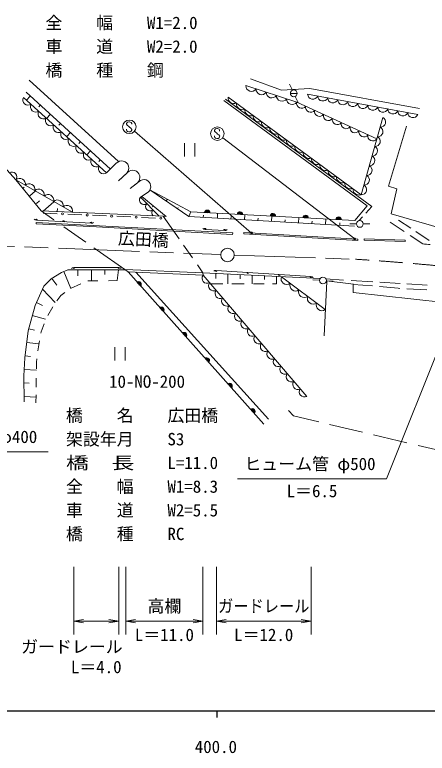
# Model space of a CAD drawing. Units: millimetres, scale not verified. Extents: x 40000 to 680000, y 20000 to 380000.
# Drawn here: x 438119 to 499083, y 198715 to 307798 of the extents above; entities that cross this region are included whole.
import ezdxf
from ezdxf.enums import TextEntityAlignment as Align

# ---------------------------------------------------------------- set-up
doc = ezdxf.new("R2010")
doc.units = ezdxf.units.MM
doc.header["$LTSCALE"] = 1000
doc.linetypes.add('CHAIN', pattern=[18.5, 12, -1.5, 3.5, -1.5])
for name, color, linetype, lineweight in [('M-BGD', 1, 'Continuous', 13), ('M-TTL', 7, 'Continuous', 13), ('M-TTL-BAND', 7, 'Continuous', 25), ('M-TTL-FRAM', 7, 'Continuous', 13), ('M-TTL-LINE', 7, 'Continuous', 50), ('M-TTL-TXT', 7, 'Continuous', 13)]:
    doc.layers.add(name, color=color, linetype=linetype, lineweight=lineweight)
doc.styles.add('ＭＳ ゴシック', font='')
doc.styles.get('ＭＳ ゴシック').set_extended_font_data('MS Gothic')

# ---------------------------------------------------------------- blocks, each defined once
blk = doc.blocks.new('open_arrow')
at = {"color": 0, "linetype": 'Continuous', "lineweight": -2}
blk.add_lwpolyline([(7.5, 1.25), (0, 0), (7.5, -1.25)], dxfattribs=at)
blk = doc.blocks.new('filled_dot')
at = {"color": 0, "linetype": 'Continuous', "lineweight": -2, "const_width": 1.25}
blk.add_lwpolyline([(-0.625, 0, 1), (0.625, 0, 1)], format="xyb", close=True, dxfattribs=at)

msp = doc.modelspace()

# ---------------------------------------------------------------- linework, layer by layer
at = {"layer": 'M-BGD'}
for p, q in [((442023, 278821), (443905, 277504)), ((442023, 278821), (448809, 278522)), ((448809, 278522), (460034, 278026)), ((460034, 278026), (462404, 274677)), ((445357, 276487), (448612, 274209)), ((449828, 273357), (454879, 269821)), ((463067, 273741), (464387, 271877)), ((465110, 270855), (465939, 269684)), ((454414, 270147), (465939, 269684)), ((454764, 269826), (465958, 269338)), ((465939, 269684), (465958, 269338))]:
    msp.add_line(p, q, dxfattribs=at)
at = {"layer": 'M-TTL'}
for p, q in [((453471, 286120), (440251, 298116)), ((472948, 298343), (477552, 296636)), ((472275, 297334), (479802, 294903)), ((472275, 297334), (479802, 294903)), ((477552, 296636), (481742, 296920)), ((479148, 296639), (478718, 297549)), ((481742, 296920), (497933, 293946)), ((452264, 285006), (439783, 296368)), ((440419, 295789), (439870, 295185)), ((469637, 295627), (489320, 281220)), ((469637, 295627), (489320, 281220)), ((478854, 296191), (479854, 296191)), ((479578, 295739), (480018, 294849)), ((481406, 296067), (497675, 293066)), ((481406, 296067), (497675, 293066)), ((451698, 284441), (439417, 295596)), ((439417, 295596), (451698, 284441)), ((490226, 279565), (469042, 295110)), ((469249, 295343), (490872, 279487)), ((479802, 294903), (491639, 289466)), ((479802, 294903), (491639, 289466)), ((441898, 294443), (441663, 294184)), ((443377, 293096), (442830, 292495)), ((489320, 281220), (492528, 292627)), ((489320, 281220), (492528, 292627)), ((438270, 283410), (430701, 291779)), ((444856, 291750), (444621, 291491)), ((495994, 291333), (493355, 282462)), ((446335, 290403), (445791, 289806)), ((447814, 289057), (447579, 288798)), ((463225, 286845), (463225, 288845)), ((464725, 288845), (464725, 286845)), ((449293, 287711), (448752, 287117)), ((450537, 286106), (450772, 286364)), ((453122, 285864), (451698, 284441)), ((454805, 284517), (453428, 283281)), ((454671, 284396), (453428, 283281)), ((438270, 283410), (442025, 278820)), ((446645, 278617), (438270, 283410)), ((446645, 278617), (438270, 283410)), ((456491, 283180), (455159, 282121)), ((456259, 282996), (455159, 282121)), ((439359, 282177), (439507, 282308)), ((440353, 281054), (441152, 281760)), ((457832, 281613), (456697, 280836)), ((458106, 281948), (463865, 277976)), ((458106, 281948), (464140, 278685)), ((493355, 282462), (494571, 282100)), ((494571, 282100), (493769, 278401)), ((456697, 280836), (459451, 278051)), ((456697, 280836), (459451, 278051)), ((460496, 278005), (456885, 280964)), ((460510, 280289), (460690, 280550)), ((441346, 279930), (441796, 280327)), ((443902, 280187), (442341, 278807)), ((458488, 279421), (458600, 279559)), ((462281, 279334), (462157, 279154)), ((488392, 277402), (490226, 279565)), ((490872, 279487), (490017, 278507)), ((442325, 278508), (444401, 278416)), ((444419, 279176), (444399, 278716)), ((445957, 278347), (448032, 278256)), ((449588, 278187), (451663, 278095)), ((463865, 277976), (464140, 278685)), ((464140, 278685), (488392, 277402)), ((466007, 278205), (465987, 277856)), ((468063, 277738), (468105, 278476)), ((472057, 277512), (472099, 278264)), ((493769, 278401), (504038, 275400)), ((441287, 276937), (441298, 277137)), ((441298, 277137), (470331, 275563)), ((449396, 276998), (441314, 277437)), ((453220, 278026), (455295, 277935)), ((456851, 277866), (458926, 277774)), ((460034, 278026), (460496, 278005)), ((463865, 277976), (488343, 276591)), ((470060, 277625), (470080, 277975)), ((474054, 277399), (474073, 277749)), ((476050, 277286), (476094, 278053)), ((478047, 277173), (478067, 277523)), ((480044, 277061), (480088, 277842)), ((482041, 276948), (482061, 277297)), ((484083, 277630), (484038, 276835)), ((489510, 277927), (489044, 277393)), ((493614, 277159), (495681, 275781)), ((494830, 277444), (496641, 276254)), ((450224, 276453), (441287, 276937)), ((461584, 275837), (450224, 276453)), ((469145, 275927), (466244, 276085)), ((486179, 277064), (486159, 276715)), ((488618, 276909), (487618, 276919)), ((489618, 276899), (490618, 276899)), ((470320, 275363), (461584, 275837)), ((470331, 275563), (470320, 275363)), ((471956, 275426), (471968, 275626)), ((488803, 274450), (471956, 275426)), ((471968, 275626), (488814, 274649)), ((496557, 275197), (498425, 273952)), ((497383, 275767), (499350, 274474)), ((488814, 274649), (488803, 274450)), ((489754, 274481), (489759, 274681)), ((495831, 274323), (489754, 274481)), ((489759, 274681), (495836, 274523)), ((495836, 274523), (495831, 274323)), ((443517, 268782), (445018, 269723)), ((445018, 269723), (445965, 270105)), ((446394, 267370), (445386, 269871)), ((454470, 270107), (445965, 270105)), ((446850, 270461), (453491, 270461)), ((447438, 270105), (447439, 269215)), ((449438, 270106), (449439, 268484)), ((451438, 269444), (451438, 270106)), ((453449, 270107), (453262, 268527)), ((454879, 269821), (474908, 247347)), ((475628, 248038), (455994, 269772)), ((465926, 269685), (483276, 268846)), ((467817, 269593), (467817, 268862)), ((467891, 270043), (481899, 269150)), ((469617, 269506), (469617, 268035)), ((442397, 267688), (443517, 268782)), ((444354, 267862), (443613, 268842)), ((450421, 268495), (448918, 268478)), ((453262, 268527), (451960, 268513)), ((481273, 251431), (465958, 269338)), ((465958, 269338), (481273, 251431)), ((471417, 269419), (471417, 268769)), ((473217, 269332), (473217, 268035)), ((475017, 269245), (475017, 268675)), ((476817, 269158), (476817, 268035)), ((477523, 269100), (484017, 264248)), ((477523, 269100), (484017, 264248)), ((483168, 268579), (482168, 268649)), ((484224, 268402), (483825, 260379)), ((484108, 268781), (486723, 268618)), ((484168, 268519), (485168, 268469)), ((484170, 268519), (487804, 268069)), ((487829, 268549), (491044, 268349)), ((441125, 264863), (442397, 267688)), ((447862, 268065), (446366, 267357)), ((467073, 268035), (468879, 268035)), ((470216, 268035), (472006, 268035)), ((473405, 268035), (474969, 268035)), ((476229, 268035), (476817, 268035)), ((487804, 268069), (488152, 268026)), ((488117, 268029), (488112, 266766)), ((490991, 267757), (488117, 267953)), ((494808, 267395), (492045, 267657)), ((492068, 268285), (495072, 268098)), ((494808, 267395), (495016, 267384)), ((496060, 267331), (499043, 267177)), ((496080, 268035), (499068, 267849)), ((444112, 265295), (442201, 267251)), ((444916, 266314), (444353, 265518)), ((445530, 266755), (444916, 266314)), ((488112, 266766), (502148, 265247)), ((442240, 264854), (441309, 265273)), ((440107, 261123), (441125, 264863)), ((443746, 264660), (443010, 263385)), ((442682, 262818), (440714, 263354)), ((442446, 262140), (442015, 260945)), ((439624, 257103), (440107, 261123)), ((440189, 261424), (441021, 261197)), ((442015, 260945), (441980, 260747)), ((441697, 259192), (439901, 259408)), ((441774, 259617), (441507, 258146)), ((452914, 256714), (452914, 258714)), ((454414, 258714), (454414, 256714)), ((439471, 254457), (439624, 257103)), ((439662, 257422), (440455, 257327)), ((441328, 256492), (441316, 255486)), ((441379, 256963), (441328, 256492)), ((441314, 255315), (439527, 255418)), ((439497, 250640), (439471, 254457)), ((439478, 253417), (440228, 253374)), ((441298, 254125), (441281, 252795)), ((439491, 251413), (441263, 251311)), ((441267, 251675), (441252, 250488)), ((478558, 249363), (479298, 248555)), ((479298, 248555), (483070, 247660)), ((484641, 247287), (489535, 246124)), ((491129, 245746), (496089, 244568)), ((497729, 244179), (502588, 243025))]:
    msp.add_line(p, q, dxfattribs=at)
for centre, radius in [((479354, 296191), 500), ((445179, 278382), 150), ((448810, 278221), 150), ((452441, 278061), 150), ((456073, 277900), 150), ((459704, 277740), 150), ((489122, 276899), 500), ((483671, 268540), 500)]:
    msp.add_circle(centre, radius, dxfattribs=at)
for centre, radius, start, end in [((473096, 297302), 821, 177.73348, 326.46311), ((474601, 296815), 821, 177.73348, 326.46311), ((470563, 295602), 926, 178.42207, 289.17478), ((476107, 296329), 821, 177.73348, 326.46311), ((477612, 295843), 821, 177.73348, 326.46311), ((482176, 296099), 771, 182.37886, 336.723), ((483655, 295826), 771, 182.37886, 336.723), ((440092, 295217), 774, 150.73479, 304.76702), ((441209, 294203), 774, 150.73479, 304.76702), ((471793, 294701), 926, 178.42207, 289.17478), ((479117, 295357), 821, 177.73348, 326.46311), ((480516, 294725), 736, 166.00647, 324.658), ((485134, 295553), 771, 182.37886, 336.723), ((486613, 295280), 771, 182.37886, 336.723), ((488092, 295008), 771, 182.37886, 336.723), ((489571, 294735), 771, 182.37886, 336.723), ((442325, 293189), 774, 150.73479, 304.76702), ((473023, 293801), 926, 178.42207, 289.17478), ((481832, 294121), 736, 166.00647, 324.658), ((483147, 293517), 736, 166.00647, 324.658), ((491050, 294462), 771, 182.37886, 336.723), ((492529, 294189), 771, 182.37886, 336.723), ((494008, 293917), 771, 182.37886, 336.723), ((495487, 293644), 771, 182.37886, 336.723), ((443442, 292175), 774, 150.73479, 304.76702), ((474253, 292900), 926, 178.42207, 289.17478), ((484462, 292913), 736, 166.00647, 324.658), ((485777, 292309), 736, 166.00647, 324.658), ((492176, 291956), 757, 266.26637, 62.32388), ((496966, 293371), 771, 182.37886, 336.723), ((444558, 291161), 774, 150.73479, 304.76702), ((475484, 292000), 926, 178.42207, 289.17478), ((487093, 291705), 736, 166.00647, 324.658), ((488408, 291100), 736, 166.00647, 324.658), ((445674, 290147), 774, 150.73479, 304.76702), ((476714, 291099), 926, 178.42207, 289.17478), ((477944, 290199), 926, 178.42207, 289.17478), ((489723, 290496), 736, 166.00647, 324.658), ((491775, 290530), 757, 266.26637, 62.32388), ((446791, 289133), 774, 150.73479, 304.76702), ((479174, 289299), 926, 178.42207, 289.17478), ((491038, 289892), 736, 166.00647, 324.658), ((491374, 289105), 757, 266.26637, 62.32388), ((447907, 288119), 774, 150.73479, 304.76702), ((480405, 288398), 926, 178.42207, 289.17478), ((490973, 287679), 757, 266.26637, 62.32388), ((449023, 287105), 774, 150.73479, 304.76702), ((481635, 287498), 926, 178.42207, 289.17478), ((490572, 286253), 757, 266.26637, 62.32388), ((450140, 286091), 774, 150.73479, 304.76702), ((453916, 285151), 1067, 315.02892, 138.0617), ((482865, 286597), 926, 178.42207, 289.17478), ((451256, 285077), 774, 150.73479, 304.76702), ((455555, 283778), 1053, 312.01796, 135.42354), ((484095, 285697), 926, 178.42207, 289.17478), ((485325, 284796), 926, 178.42207, 289.17478), ((490171, 284827), 757, 266.26637, 62.32388), ((437712, 283856), 714, 321.34396, 122.90388), ((438849, 282803), 839, 346.76412, 133.67593), ((486556, 283896), 926, 178.42207, 289.17478), ((489771, 283401), 757, 266.26637, 62.32388), ((440245, 282004), 839, 346.76412, 133.67593), ((457188, 282419), 1032, 308.63995, 132.46257), ((487786, 282995), 926, 178.42207, 289.17478), ((489370, 281976), 757, 266.26637, 62.32388), ((441641, 281206), 839, 346.76412, 133.67593), ((489016, 282095), 926, 178.42207, 289.17478), ((443037, 280407), 839, 346.76412, 133.67593), ((444433, 279608), 839, 346.76412, 133.67593), ((457196, 280410), 655, 139.50315, 309.86792), ((445829, 278809), 839, 346.76412, 133.67593), ((458113, 279482), 655, 139.50315, 309.86792), ((459031, 278554), 655, 139.50315, 225.07158), ((466566, 278557), 400, 356.97182, 176.97182), ((466566, 278557), 400, 356.97182, 176.97182), ((466566, 278557), 350, 356.97182, 176.97182), ((466566, 278557), 300, 356.97182, 176.97182), ((466566, 278557), 250, 356.97182, 176.97182), ((466566, 278557), 200, 356.97182, 176.97182), ((466566, 278557), 150, 356.97182, 176.97182), ((466566, 278557), 100, 356.97182, 176.97182), ((466566, 278557), 50, 356.97182, 176.97182), ((471416, 278300), 400, 356.97182, 176.97182), ((471416, 278300), 400, 356.97182, 176.97182), ((471416, 278300), 350, 356.97182, 176.97182), ((471416, 278300), 300, 356.97182, 176.97182), ((471416, 278300), 250, 356.97182, 176.97182), ((471416, 278300), 200, 356.97182, 176.97182), ((471416, 278300), 150, 356.97182, 176.97182), ((471416, 278300), 100, 356.97182, 176.97182), ((471416, 278300), 50, 356.97182, 176.97182), ((476266, 278044), 400, 356.97182, 176.97182), ((476266, 278044), 400, 356.97182, 176.97182), ((476266, 278044), 350, 356.97182, 176.97182), ((476266, 278044), 300, 356.97182, 176.97182), ((476266, 278044), 250, 356.97182, 176.97182), ((476266, 278044), 200, 356.97182, 176.97182), ((476266, 278044), 150, 356.97182, 176.97182), ((481116, 277787), 400, 356.97182, 176.97182), ((481116, 277787), 400, 356.97182, 176.97182), ((441341, 277936), 500, 221.89589, 266.89589), ((441314, 277437), 150, 356.89589, 176.89589), ((445355, 277217), 150, 356.89589, 176.89589), ((449396, 276998), 150, 356.89589, 176.89589), ((449423, 277498), 500, 266.89589, 311.89589), ((476266, 278044), 100, 356.97182, 176.97182), ((476266, 278044), 50, 356.97182, 176.97182), ((481116, 277787), 350, 356.97182, 176.97182), ((481116, 277787), 300, 356.97182, 176.97182), ((481116, 277787), 250, 356.97182, 176.97182), ((481116, 277787), 200, 356.97182, 176.97182), ((481116, 277787), 150, 356.97182, 176.97182), ((481116, 277787), 100, 356.97182, 176.97182), ((481116, 277787), 50, 356.97182, 176.97182), ((485967, 277531), 400, 356.97182, 176.97182), ((485967, 277531), 400, 356.97182, 176.97182), ((485967, 277531), 350, 356.97182, 176.97182), ((485967, 277531), 300, 356.97182, 176.97182), ((485967, 277531), 250, 356.97182, 176.97182), ((485967, 277531), 200, 356.97182, 176.97182), ((485967, 277531), 150, 356.97182, 176.97182), ((485967, 277531), 100, 356.97182, 176.97182), ((485967, 277531), 50, 356.97182, 176.97182), ((466271, 276584), 500, 221.89589, 266.89589), ((466244, 276085), 150, 356.89589, 176.89589), ((469145, 275927), 150, 356.89589, 176.89589), ((469172, 276427), 500, 266.89589, 311.89589), ((470177, -56893), 332049, 84.93043, 85.11985), ((446850, 269961), 500, 90, 135), ((446850, 270461), 150, 180, 0), ((453491, 270461), 150, 180, 0), ((453491, 269961), 500, 45, 90), ((467859, 269544), 500, 86.35137, 131.35137), ((467891, 270043), 150, 176.35137, 356.35137), ((472560, 269745), 150, 176.35137, 356.35137), ((477230, 269448), 150, 176.35137, 356.35137), ((456417, 267981), 400, 311.86486, 131.86486), ((456417, 267981), 400, 311.86486, 131.86486), ((466552, 268877), 752, 142.18947, 298.88673), ((478321, 268813), 848, 160.22384, 306.25174), ((481899, 269150), 150, 176.35137, 356.35137), ((481867, 268651), 500, 41.35137, 86.35137), ((456417, 267981), 350, 311.86486, 131.86486), ((456417, 267981), 300, 311.86486, 131.86486), ((456417, 267981), 250, 311.86486, 131.86486), ((456417, 267981), 200, 311.86486, 131.86486), ((456417, 267981), 150, 311.86486, 131.86486), ((456417, 267981), 100, 311.86486, 131.86486), ((456417, 267981), 50, 311.86486, 131.86486), ((467510, 267758), 752, 142.18947, 298.88673), ((479620, 267842), 848, 160.22384, 306.25174), ((468467, 266639), 752, 142.18947, 298.88673), ((480918, 266872), 848, 160.22384, 306.25174), ((482217, 265902), 848, 160.22384, 306.25174), ((469424, 265520), 752, 142.18947, 298.88673), ((483516, 264931), 848, 160.22384, 306.25174), ((459779, 264230), 400, 311.86486, 131.86486), ((459779, 264230), 400, 311.86486, 131.86486), ((459779, 264230), 350, 311.86486, 131.86486), ((459779, 264230), 300, 311.86486, 131.86486), ((459779, 264230), 250, 311.86486, 131.86486), ((459779, 264230), 200, 311.86486, 131.86486), ((459779, 264230), 150, 311.86486, 131.86486), ((459779, 264230), 100, 311.86486, 131.86486), ((459779, 264230), 50, 311.86486, 131.86486), ((470381, 264401), 752, 142.18947, 298.88673), ((471338, 263281), 752, 142.18947, 298.88673), ((472295, 262162), 752, 142.18947, 298.88673), ((463141, 260478), 400, 311.86486, 131.86486), ((463141, 260478), 400, 311.86486, 131.86486), ((463141, 260478), 350, 311.86486, 131.86486), ((463141, 260478), 300, 311.86486, 131.86486), ((463141, 260478), 250, 311.86486, 131.86486), ((473253, 261043), 752, 142.18947, 298.88673), ((463141, 260478), 200, 311.86486, 131.86486), ((463141, 260478), 150, 311.86486, 131.86486), ((463141, 260478), 100, 311.86486, 131.86486), ((463141, 260478), 50, 311.86486, 131.86486), ((474210, 259924), 752, 142.18947, 298.88673), ((475167, 258805), 752, 142.18947, 298.88673), ((476124, 257685), 752, 142.18947, 298.88673), ((466503, 256727), 400, 311.86486, 131.86486), ((466503, 256727), 400, 311.86486, 131.86486), ((466503, 256727), 350, 311.86486, 131.86486), ((466503, 256727), 300, 311.86486, 131.86486), ((466503, 256727), 250, 311.86486, 131.86486), ((466503, 256727), 200, 311.86486, 131.86486), ((466503, 256727), 150, 311.86486, 131.86486), ((466503, 256727), 100, 311.86486, 131.86486), ((466503, 256727), 50, 311.86486, 131.86486), ((477081, 256566), 752, 142.18947, 298.88673), ((478039, 255447), 752, 142.18947, 298.88673), ((478996, 254328), 752, 142.18947, 298.88673), ((469865, 252975), 400, 311.86486, 131.86486), ((469865, 252975), 400, 311.86486, 131.86486), ((469865, 252975), 350, 311.86486, 131.86486), ((469865, 252975), 300, 311.86486, 131.86486), ((469865, 252975), 250, 311.86486, 131.86486), ((469865, 252975), 200, 311.86486, 131.86486), ((469865, 252975), 150, 311.86486, 131.86486), ((469865, 252975), 100, 311.86486, 131.86486), ((479953, 253208), 752, 142.18947, 298.88673), ((469865, 252975), 50, 311.86486, 131.86486), ((480910, 252089), 752, 142.18947, 298.88673), ((473227, 249223), 400, 311.86486, 131.86486), ((473227, 249223), 400, 311.86486, 131.86486), ((473227, 249223), 350, 311.86486, 131.86486), ((473227, 249223), 300, 311.86486, 131.86486), ((473227, 249223), 250, 311.86486, 131.86486), ((473227, 249223), 200, 311.86486, 131.86486), ((473227, 249223), 150, 311.86486, 131.86486), ((473227, 249223), 100, 311.86486, 131.86486), ((473227, 249223), 50, 311.86486, 131.86486)]:
    msp.add_arc(centre, radius, start, end, dxfattribs=at)
at = {"layer": 'M-TTL-BAND'}
for p, q in [((40000, 205000), (579000, 205000)), ((468000, 205000), (468000, 204000))]:
    msp.add_line(p, q, dxfattribs=at)
at = {"layer": 'M-TTL-FRAM'}
for p, q in [((454774, 291936), (454651, 291751)), ((454651, 291751), (454653, 291620)), ((454653, 291620), (454716, 291491)), ((454716, 291491), (454972, 291309)), ((454967, 292001), (454774, 291936)), ((455088, 291999), (454967, 292001)), ((454972, 291309), (455101, 291177)), ((455338, 291880), (455088, 291999)), ((455401, 291749), (455338, 291880)), ((455401, 291620), (455401, 291749)), ((454653, 290772), (454651, 290893)), ((454693, 290669), (454653, 290772)), ((454777, 290558), (454693, 290669)), ((454964, 290498), (454777, 290558)), ((455098, 290498), (454964, 290498)), ((455198, 290527), (455098, 290498)), ((455101, 291177), (455280, 291061)), ((455340, 290619), (455198, 290527)), ((455280, 291061), (455406, 290861)), ((455401, 290751), (455340, 290619)), ((455406, 290861), (455401, 290751)), ((473124, 275559), (455813, 290583)), ((467774, 290936), (467651, 290751)), ((467651, 290751), (467653, 290620)), ((467653, 290620), (467716, 290491)), ((467716, 290491), (467972, 290309)), ((467967, 291001), (467774, 290936)), ((468088, 290999), (467967, 291001)), ((467972, 290309), (468101, 290177)), ((468338, 290880), (468088, 290999)), ((468101, 290177), (468280, 290061)), ((468401, 290749), (468338, 290880)), ((468401, 290620), (468401, 290749)), ((467653, 289772), (467651, 289893)), ((467693, 289669), (467653, 289772)), ((467777, 289558), (467693, 289669)), ((467964, 289498), (467777, 289558)), ((468098, 289498), (467964, 289498)), ((468198, 289527), (468098, 289498)), ((468340, 289619), (468198, 289527)), ((468280, 290061), (468406, 289861)), ((468401, 289751), (468340, 289619)), ((468406, 289861), (468401, 289751)), ((488361, 274676), (468851, 289630)), ((504360, 267519), (493058, 239239)), ((443058, 243239), (421058, 243239)), ((493058, 239239), (471058, 239239)), ((446850, 226239), (446850, 216239)), ((453489, 226239), (453489, 216239)), ((454541, 226239), (454541, 216239)), ((465939, 226239), (465939, 216239)), ((467925, 226239), (467925, 216239)), ((481916, 226239), (481916, 216239)), ((446850, 218239), (453489, 218239)), ((454541, 218239), (465939, 218239)), ((467925, 218239), (481916, 218239))]:
    msp.add_line(p, q, dxfattribs=at)
for centre in [(455058, 291239), (468058, 290239)]:
    msp.add_circle(centre, 1000, dxfattribs=at)
at = {"layer": 'M-TTL-LINE', "color": 2, "linetype": 'CHAIN', "lineweight": 13}
for p, q in [((370637, 276266), (468559, 272362)), ((470557, 272283), (488470, 271686))]:
    msp.add_line(p, q, dxfattribs=at)
msp.add_arc((462961, -127499), 400000, 80.75209, 86.34384, dxfattribs=at)
at = {"layer": 'M-TTL-TXT', "color": 3}
msp.add_circle((469558, 272322), 1000, dxfattribs=at)

# ---------------------------------------------------------------- block references
at = {"layer": 'M-TTL-FRAM'}
for name, p, xscale, yscale, rotation in [('filled_dot', (473124, 275559), 160, 160, 139), ('filled_dot', (488361, 274676), 160, 160, 142.5), ('open_arrow', (453489, 218239), 193, 193, 180), ('open_arrow', (465939, 218239), 193, 193, 180), ('open_arrow', (481916, 218239), 193, 193, 180)]:
    msp.add_blockref(name, p, dxfattribs=dict(at, xscale=xscale, yscale=yscale, rotation=rotation))
at = {"layer": 'M-TTL-FRAM', "xscale": 193, "yscale": 193}
for p in [(446850, 218239), (454541, 218239), (467925, 218239)]:
    msp.add_blockref('open_arrow', p, dxfattribs=at)

# ---------------------------------------------------------------- texts
at = {"layer": 'M-BGD', "style": 'ＭＳ ゴシック'}
for s, p in [('全\u3000\u3000幅', (442654, 305143)), ('W1=2.0', (457654, 305143)), ('車\u3000\u3000道', (442654, 301643)), ('W2=2.0', (457654, 301643)), ('橋\u3000\u3000種', (442654, 298143)), ('鋼', (457654, 298143)), ('10-NO-200', (452060, 252144)), ('橋\u3000\u3000名', (445685, 247144)), ('広田橋', (460685, 247144)), ('架設年月', (445685, 243644)), ('S3', (460685, 243644)), ('L=11.0', (460685, 240144)), ('全\u3000\u3000幅', (445685, 236644)), ('W1=8.3', (460685, 236644)), ('車\u3000\u3000道', (445685, 233144)), ('W2=5.5', (460685, 233144)), ('橋\u3000\u3000種', (445685, 229644)), ('RC', (460685, 229644))]:
    msp.add_text(s, height=1833, dxfattribs=at).set_placement(p, align=Align.BOTTOM_LEFT)
msp.add_text('広田橋', height=1833, rotation=357.241, dxfattribs=at).set_placement((453317, 273335), align=Align.BOTTOM_LEFT)
at = {"layer": 'M-BGD', "style": 'ＭＳ ゴシック', "width": 1.35}
msp.add_text('橋  長', height=1833, dxfattribs=at).set_placement((445685, 240144), align=Align.BOTTOM_LEFT)
at = {"layer": 'M-TTL-BAND', "style": 'ＭＳ ゴシック'}
msp.add_text('400.0', height=1833, dxfattribs=at).set_placement((467844, 198195), align=Align.BOTTOM_CENTER)
at = {"layer": 'M-TTL-FRAM', "style": 'ＭＳ ゴシック'}
for s, p in [('ヒューム管 φ400', (422058, 243989)), ('ヒューム管 φ500', (472058, 239989)), ('L＝6.5', (478308, 235989)), ('高欄', (457740, 218989)), ('L＝11.0', (455865, 214739)), ('L＝12.0', (470545, 214739)), ('ガードレール', (439058, 212989)), ('L＝4.0', (446419, 209989))]:
    msp.add_text(s, height=1833, dxfattribs=at).set_placement(p, align=Align.BOTTOM_LEFT)
at = {"layer": 'M-TTL-FRAM', "style": 'ＭＳ ゴシック', "width": 0.9}
msp.add_text('ガードレール', height=1833, dxfattribs=at).set_placement((468170, 218989), align=Align.BOTTOM_LEFT)

doc.saveas('drawing.dxf')
